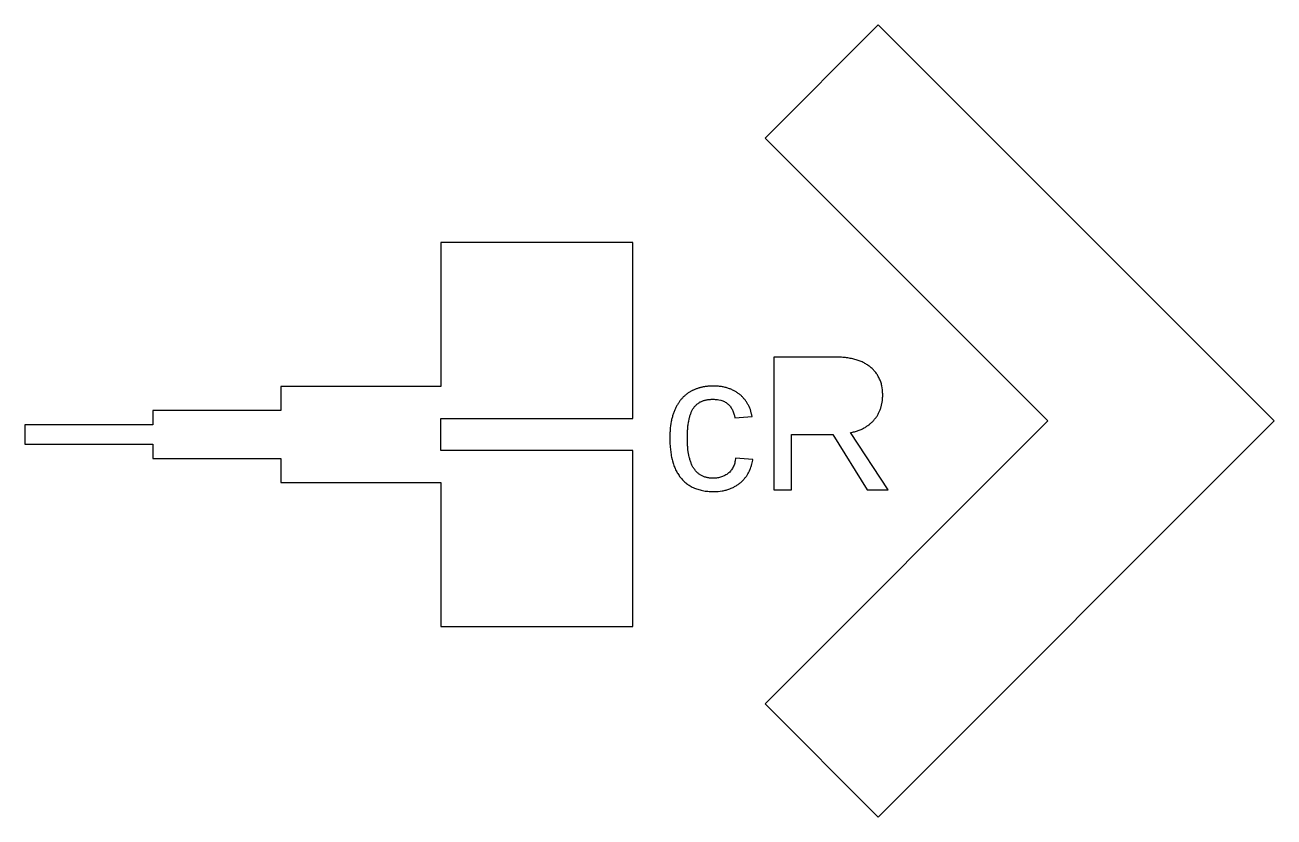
# Model space of a CAD drawing. Extents: x -62500 to 62500, y -62500 to 62500.
# Drawn here: x -42746 to -41965, y -244 to 251 of the extents above; entities that cross this region are included whole.
import ezdxf

# ---------------------------------------------------------------- set-up
doc = ezdxf.new("R2010")
doc.units = 0
doc.layers.add('1', color=60, linetype='CONTINUOUS')

msp = doc.modelspace()

# ---------------------------------------------------------------- linework, layer by layer
at = {"layer": '1'}
for points in [[(-42283.3, -173.684), (-42212.6, -244.394), (-41965.1, 3.094), (-42212.6, 250.581), (-42283.3, 179.87), (-42106.5, 3.094), (-42283.3, -173.684)], [(-42283.3, -173.684), (-42212.6, -244.394), (-41965.1, 3.094), (-42212.6, 250.581), (-42283.3, 179.87), (-42106.5, 3.094), (-42283.3, -173.684)], [(-42746, -11.334), (-42666, -11.334), (-42666, -20.334), (-42586, -20.334), (-42586, -35.334), (-42486, -35.334), (-42486, -125.334), (-42366, -125.334), (-42366, -15.334), (-42486, -15.334), (-42486, 4.666), (-42366, 4.666), (-42366, 114.666), (-42486, 114.666), (-42486, 24.666), (-42586, 24.666), (-42586, 9.666), (-42666, 9.666), (-42666, 0.666), (-42746, 0.666), (-42746, -11.334)], [(-42746, -11.334), (-42666, -11.334), (-42666, -20.334), (-42586, -20.334), (-42586, -35.334), (-42486, -35.334), (-42486, -125.334), (-42366, -125.334), (-42366, -15.334), (-42486, -15.334), (-42486, 4.666), (-42366, 4.666), (-42366, 114.666), (-42486, 114.666), (-42486, 24.666), (-42586, 24.666), (-42586, 9.666), (-42666, 9.666), (-42666, 0.666), (-42746, 0.666), (-42746, -11.334)], [(-42277.9, -39.834), (-42266.7, -39.834), (-42266.7, -5.441), (-42240.9, -5.441), (-42219.4, -39.834), (-42206.4, -39.834), (-42229.9, -4.148), (-42229.3, -4.025), (-42228.6, -3.892), (-42228, -3.748), (-42227.4, -3.593), (-42226.8, -3.428), (-42226.2, -3.252), (-42225.6, -3.066), (-42225, -2.869), (-42224.4, -2.662), (-42223.9, -2.444), (-42223.3, -2.215), (-42222.8, -1.976), (-42222.3, -1.727), (-42221.8, -1.466), (-42221.3, -1.196), (-42220.8, -0.914), (-42220.3, -0.624), (-42219.8, -0.327), (-42219.4, -0.023), (-42219, 0.287), (-42218.5, 0.605), (-42218.1, 0.929), (-42217.7, 1.261), (-42217.3, 1.599), (-42216.9, 1.944), (-42216.5, 2.296), (-42216.2, 2.655), (-42215.8, 3.021), (-42215.5, 3.394), (-42215.1, 3.773), (-42214.8, 4.16), (-42214.5, 4.553), (-42214.2, 4.953), (-42213.9, 5.357), (-42213.6, 5.767), (-42213.3, 6.181), (-42213.1, 6.601), (-42212.8, 7.025), (-42212.6, 7.455), (-42212.3, 7.89), (-42211.9, 8.774), (-42211.7, 9.224), (-42211.3, 10.139), (-42211.2, 10.604), (-42211, 11.074), (-42210.9, 11.55), (-42210.7, 12.028), (-42209.9, 15.886), (-42209.9, 16.372), (-42209.8, 16.86), (-42209.8, 17.837), (-42209.7, 18.327), (-42209.7, 19.996), (-42209.8, 20.674), (-42209.8, 22.003), (-42209.9, 22.655), (-42210.3, 25.174), (-42210.5, 25.782), (-42210.6, 26.381), (-42211, 27.553), (-42211.2, 28.126), (-42211.4, 28.69), (-42211.7, 29.246), (-42211.9, 29.792), (-42212.2, 30.327), (-42212.5, 30.852), (-42212.7, 31.366), (-42213, 31.87), (-42213.4, 32.363), (-42213.7, 32.845), (-42214, 33.317), (-42214.4, 33.779), (-42214.8, 34.229), (-42215.2, 34.67), (-42215.6, 35.099), (-42216, 35.518), (-42216.4, 35.927), (-42216.9, 36.325), (-42217.3, 36.712), (-42217.8, 37.089), (-42218.3, 37.454), (-42218.8, 37.808), (-42219.3, 38.151), (-42219.8, 38.482), (-42220.3, 38.803), (-42220.9, 39.112), (-42221.4, 39.409), (-42222, 39.696), (-42222.6, 39.971), (-42223.2, 40.235), (-42223.8, 40.488), (-42224.5, 40.729), (-42225.1, 40.96), (-42225.8, 41.179), (-42226.4, 41.386), (-42227.1, 41.582), (-42227.8, 41.765), (-42228.5, 41.936), (-42229.3, 42.094), (-42230, 42.239), (-42230.8, 42.372), (-42231.5, 42.492), (-42232.3, 42.599), (-42233.1, 42.694), (-42233.9, 42.776), (-42234.7, 42.845), (-42235.5, 42.902), (-42236.4, 42.946), (-42237.2, 42.978), (-42238.1, 42.997), (-42238.9, 43.003), (-42277.9, 43.003), (-42277.9, -39.834)], [(-42277.9, -39.834), (-42266.7, -39.834), (-42266.7, -5.441), (-42240.9, -5.441), (-42219.4, -39.834), (-42206.4, -39.834), (-42229.9, -4.148), (-42229.3, -4.025), (-42228.6, -3.892), (-42228, -3.748), (-42227.4, -3.593), (-42226.8, -3.428), (-42226.2, -3.252), (-42225.6, -3.066), (-42225, -2.869), (-42224.4, -2.662), (-42223.9, -2.444), (-42223.3, -2.215), (-42222.8, -1.976), (-42222.3, -1.727), (-42221.8, -1.466), (-42221.3, -1.196), (-42220.8, -0.914), (-42220.3, -0.624), (-42219.8, -0.327), (-42219.4, -0.023), (-42219, 0.287), (-42218.5, 0.605), (-42218.1, 0.929), (-42217.7, 1.261), (-42217.3, 1.599), (-42216.9, 1.944), (-42216.5, 2.296), (-42216.2, 2.655), (-42215.8, 3.021), (-42215.5, 3.394), (-42215.1, 3.773), (-42214.8, 4.16), (-42214.5, 4.553), (-42214.2, 4.953), (-42213.9, 5.357), (-42213.6, 5.767), (-42213.3, 6.181), (-42213.1, 6.601), (-42212.8, 7.025), (-42212.6, 7.455), (-42212.3, 7.89), (-42211.9, 8.774), (-42211.7, 9.224), (-42211.3, 10.139), (-42211.2, 10.604), (-42211, 11.074), (-42210.9, 11.55), (-42210.7, 12.028), (-42209.9, 15.886), (-42209.9, 16.372), (-42209.8, 16.86), (-42209.8, 17.837), (-42209.7, 18.327), (-42209.7, 19.996), (-42209.8, 20.674), (-42209.8, 22.003), (-42209.9, 22.655), (-42210.3, 25.174), (-42210.5, 25.782), (-42210.6, 26.381), (-42211, 27.553), (-42211.2, 28.126), (-42211.4, 28.69), (-42211.7, 29.246), (-42211.9, 29.792), (-42212.2, 30.327), (-42212.5, 30.852), (-42212.7, 31.366), (-42213, 31.87), (-42213.4, 32.363), (-42213.7, 32.845), (-42214, 33.317), (-42214.4, 33.779), (-42214.8, 34.229), (-42215.2, 34.67), (-42215.6, 35.099), (-42216, 35.518), (-42216.4, 35.927), (-42216.9, 36.325), (-42217.3, 36.712), (-42217.8, 37.089), (-42218.3, 37.454), (-42218.8, 37.808), (-42219.3, 38.151), (-42219.8, 38.482), (-42220.3, 38.803), (-42220.9, 39.112), (-42221.4, 39.409), (-42222, 39.696), (-42222.6, 39.971), (-42223.2, 40.235), (-42223.8, 40.488), (-42224.5, 40.729), (-42225.1, 40.96), (-42225.8, 41.179), (-42226.4, 41.386), (-42227.1, 41.582), (-42227.8, 41.765), (-42228.5, 41.936), (-42229.3, 42.094), (-42230, 42.239), (-42230.8, 42.372), (-42231.5, 42.492), (-42232.3, 42.599), (-42233.1, 42.694), (-42233.9, 42.776), (-42234.7, 42.845), (-42235.5, 42.902), (-42236.4, 42.946), (-42237.2, 42.978), (-42238.1, 42.997), (-42238.9, 43.003), (-42277.9, 43.003), (-42277.9, -39.834)], [(-42342.9, -9.717), (-42342.8, -10.579), (-42342.8, -11.433), (-42342.7, -12.278), (-42342.7, -13.116), (-42342.1, -17.973), (-42341.9, -18.755), (-42341.8, -19.528), (-42341.4, -21.051), (-42341.2, -21.798), (-42340.8, -23.255), (-42340.6, -23.964), (-42340.3, -24.662), (-42340.1, -25.347), (-42339.8, -26.02), (-42339.5, -26.68), (-42339.2, -27.328), (-42338.9, -27.963), (-42338.5, -28.586), (-42338.2, -29.197), (-42337.8, -29.795), (-42337.5, -30.381), (-42337.1, -30.954), (-42336.7, -31.515), (-42336.3, -32.063), (-42335.8, -32.595), (-42335.4, -33.113), (-42334.9, -33.615), (-42334.5, -34.103), (-42334, -34.576), (-42333.5, -35.034), (-42332.9, -35.477), (-42332.4, -35.905), (-42331.8, -36.318), (-42331.3, -36.716), (-42330.7, -37.099), (-42330.1, -37.467), (-42329.5, -37.82), (-42328.8, -38.159), (-42328.2, -38.482), (-42327.5, -38.788), (-42326.8, -39.075), (-42326.1, -39.341), (-42325.4, -39.588), (-42324.7, -39.815), (-42323.9, -40.022), (-42323.2, -40.209), (-42322.4, -40.377), (-42321.6, -40.525), (-42320.8, -40.654), (-42319.9, -40.762), (-42319.1, -40.851), (-42318.2, -40.92), (-42317.3, -40.97), (-42316.4, -40.999), (-42315.5, -41.009), (-42314.8, -41.003), (-42314.1, -40.983), (-42313.4, -40.95), (-42312.7, -40.905), (-42311.4, -40.774), (-42310.1, -40.59), (-42309.5, -40.479), (-42308.9, -40.355), (-42308.3, -40.217), (-42307.7, -40.067), (-42307.1, -39.903), (-42306.5, -39.727), (-42306, -39.538), (-42305.4, -39.335), (-42304.9, -39.121), (-42304.4, -38.899), (-42303.9, -38.668), (-42303.3, -38.429), (-42302.8, -38.181), (-42302.4, -37.925), (-42301.9, -37.66), (-42301.4, -37.387), (-42301, -37.106), (-42300.5, -36.815), (-42300.1, -36.517), (-42299.7, -36.21), (-42299.2, -35.894), (-42298.8, -35.57), (-42298.4, -35.237), (-42298.1, -34.896), (-42297.7, -34.547), (-42297.3, -34.191), (-42297, -33.829), (-42296.6, -33.459), (-42296.3, -33.083), (-42296, -32.7), (-42295.7, -32.309), (-42295.3, -31.912), (-42295.1, -31.508), (-42294.8, -31.097), (-42294.5, -30.68), (-42294.2, -30.255), (-42294, -29.824), (-42293.7, -29.385), (-42293.5, -28.94), (-42293.3, -28.488), (-42293, -28.031), (-42292.6, -27.11), (-42292.5, -26.647), (-42292.1, -25.713), (-42292, -25.242), (-42291.8, -24.769), (-42291.7, -24.294), (-42291.5, -23.816), (-42291, -21.395), (-42291, -20.904), (-42301.7, -20.198), (-42301.9, -21.734), (-42302.1, -22.463), (-42302.3, -23.167), (-42302.5, -23.845), (-42302.7, -24.497), (-42303, -25.124), (-42303.3, -25.724), (-42303.6, -26.3), (-42303.9, -26.849), (-42304.3, -27.372), (-42304.6, -27.87), (-42305, -28.343), (-42305.4, -28.789), (-42305.9, -29.21), (-42306.3, -29.605), (-42306.8, -29.975), (-42307.3, -30.321), (-42307.8, -30.644), (-42308.4, -30.942), (-42308.9, -31.217), (-42309.5, -31.468), (-42310, -31.695), (-42310.6, -31.898), (-42311.2, -32.077), (-42311.8, -32.232), (-42312.4, -32.363), (-42313.1, -32.471), (-42313.7, -32.554), (-42314.4, -32.614), (-42315.1, -32.65), (-42315.8, -32.662), (-42316.3, -32.655), (-42316.9, -32.633), (-42317.4, -32.598), (-42318, -32.548), (-42318.5, -32.484), (-42319, -32.406), (-42319.5, -32.313), (-42319.9, -32.206), (-42320.4, -32.085), (-42320.9, -31.95), (-42321.3, -31.8), (-42321.8, -31.637), (-42322.2, -31.459), (-42322.6, -31.267), (-42323, -31.06), (-42323.4, -30.839), (-42323.8, -30.606), (-42324.1, -30.36), (-42324.5, -30.103), (-42324.9, -29.834), (-42325.2, -29.554), (-42325.5, -29.262), (-42325.9, -28.958), (-42326.2, -28.642), (-42326.5, -28.315), (-42326.8, -27.976), (-42327.1, -27.625), (-42327.3, -27.262), (-42327.6, -26.888), (-42327.9, -26.502), (-42328.1, -26.104), (-42328.4, -25.695), (-42328.6, -25.275), (-42328.8, -24.845), (-42329, -24.405), (-42329.2, -23.955), (-42329.4, -23.496), (-42329.6, -23.026), (-42329.8, -22.547), (-42330, -22.057), (-42330.1, -21.558), (-42330.3, -21.049), (-42330.4, -20.53), (-42330.6, -20.001), (-42330.7, -19.463), (-42330.9, -18.356), (-42331.1, -17.211), (-42331.5, -14.835), (-42331.5, -14.224), (-42331.6, -13.606), (-42331.6, -12.981), (-42331.7, -12.35), (-42331.7, -11.711), (-42331.8, -11.065), (-42331.8, -4.031), (-42331.7, -3.328), (-42331.7, -2.637), (-42331.6, -1.958), (-42331.6, -1.292), (-42331.5, -0.638), (-42331.5, 0.004), (-42331.4, 0.633), (-42331.1, 2.445), (-42331, 3.025), (-42330.8, 4.147), (-42330.6, 5.22), (-42330.4, 5.739), (-42330.3, 6.245), (-42330.1, 6.739), (-42330, 7.221), (-42329.8, 7.691), (-42329.6, 8.148), (-42329.4, 8.594), (-42329.2, 9.027), (-42329, 9.448), (-42328.8, 9.857), (-42328.6, 10.254), (-42328.4, 10.638), (-42328.1, 11.011), (-42327.9, 11.371), (-42327.6, 11.72), (-42327.4, 12.057), (-42327.1, 12.381), (-42326.8, 12.694), (-42326.5, 12.995), (-42326.2, 13.284), (-42325.9, 13.561), (-42325.6, 13.826), (-42325.2, 14.079), (-42324.9, 14.32), (-42324.5, 14.549), (-42324.2, 14.767), (-42323.8, 14.972), (-42323.5, 15.165), (-42323.1, 15.347), (-42322.7, 15.517), (-42322.3, 15.675), (-42321.8, 15.821), (-42321.4, 15.956), (-42321, 16.079), (-42320.5, 16.19), (-42320.1, 16.29), (-42319.6, 16.377), (-42319.1, 16.454), (-42318.6, 16.518), (-42318.1, 16.571), (-42317.5, 16.612), (-42317, 16.641), (-42316.5, 16.659), (-42315.9, 16.664), (-42315.1, 16.652), (-42314.4, 16.616), (-42313.7, 16.555), (-42313, 16.47), (-42312.3, 16.36), (-42311, 16.068), (-42310.4, 15.885), (-42309.8, 15.679), (-42309.3, 15.447), (-42308.7, 15.192), (-42308.2, 14.912), (-42307.7, 14.607), (-42307.3, 14.279), (-42306.8, 13.926), (-42306.4, 13.548), (-42306, 13.15), (-42305.6, 12.735), (-42305.2, 12.303), (-42304.9, 11.855), (-42304.5, 11.389), (-42304.2, 10.906), (-42303.9, 10.406), (-42303.7, 9.889), (-42303.4, 9.355), (-42303.2, 8.804), (-42303, 8.236), (-42302.8, 7.651), (-42302.6, 7.049), (-42302.4, 6.43), (-42302.2, 5.141), (-42291.3, 5.964), (-42291.5, 6.956), (-42291.7, 7.445), (-42291.9, 8.411), (-42292.1, 8.888), (-42292.2, 9.361), (-42292.4, 9.83), (-42292.5, 10.294), (-42292.9, 11.211), (-42293.3, 12.112), (-42293.7, 12.995), (-42294, 13.431), (-42294.2, 13.861), (-42294.5, 14.284), (-42294.7, 14.7), (-42295, 15.108), (-42295.3, 15.51), (-42295.5, 15.904), (-42295.8, 16.292), (-42296.1, 16.672), (-42296.5, 17.045), (-42296.8, 17.411), (-42297.1, 17.77), (-42297.4, 18.121), (-42297.8, 18.466), (-42298.1, 18.803), (-42298.5, 19.134), (-42298.9, 19.457), (-42299.3, 19.772), (-42299.7, 20.079), (-42300.1, 20.378), (-42300.5, 20.668), (-42300.9, 20.949), (-42301.3, 21.222), (-42301.7, 21.487), (-42302.2, 21.743), (-42302.6, 21.99), (-42303.1, 22.229), (-42303.6, 22.459), (-42304.1, 22.681), (-42304.6, 22.895), (-42305.1, 23.1), (-42305.6, 23.296), (-42306.1, 23.484), (-42306.6, 23.662), (-42307.1, 23.829), (-42307.7, 23.984), (-42308.2, 24.127), (-42308.8, 24.259), (-42309.4, 24.38), (-42310, 24.489), (-42310.5, 24.587), (-42311.8, 24.747), (-42312.4, 24.811), (-42313, 24.862), (-42313.6, 24.902), (-42314.3, 24.931), (-42314.9, 24.948), (-42315.6, 24.954), (-42316, 24.951), (-42316.5, 24.944), (-42316.9, 24.93), (-42317.3, 24.912), (-42318.2, 24.859), (-42318.6, 24.825), (-42319, 24.785), (-42319.4, 24.74), (-42319.8, 24.69), (-42320.3, 24.634), (-42320.7, 24.574), (-42321.1, 24.508), (-42321.5, 24.436), (-42321.9, 24.36), (-42322.4, 24.278), (-42322.8, 24.19), (-42323.2, 24.096), (-42323.6, 23.995), (-42324, 23.888), (-42324.4, 23.775), (-42324.8, 23.655), (-42325.2, 23.529), (-42325.6, 23.396), (-42326, 23.257), (-42326.4, 23.111), (-42326.8, 22.959), (-42327.2, 22.801), (-42327.6, 22.636), (-42328, 22.465), (-42328.4, 22.287), (-42328.7, 22.103), (-42329.1, 21.911), (-42329.5, 21.712), (-42329.9, 21.505), (-42330.2, 21.291), (-42330.6, 21.068), (-42331, 20.838), (-42331.3, 20.6), (-42331.7, 20.354), (-42332, 20.1), (-42332.4, 19.838), (-42332.7, 19.569), (-42333, 19.292), (-42333.4, 19.007), (-42333.7, 18.714), (-42334, 18.413), (-42334.4, 18.105), (-42334.7, 17.788), (-42335, 17.462), (-42335.3, 17.126), (-42335.6, 16.782), (-42335.9, 16.428), (-42336.2, 16.065), (-42336.5, 15.693), (-42336.8, 15.312), (-42337.1, 14.922), (-42337.3, 14.522), (-42337.6, 14.113), (-42337.9, 13.695), (-42338.1, 13.268), (-42338.4, 12.832), (-42338.6, 12.386), (-42338.9, 11.932), (-42339.1, 11.468), (-42339.3, 10.994), (-42339.5, 10.51), (-42339.8, 10.017), (-42340, 9.515), (-42340.2, 9.002), (-42340.4, 8.48), (-42340.6, 7.949), (-42340.7, 7.407), (-42340.9, 6.856), (-42341.1, 6.296), (-42341.2, 5.725), (-42341.4, 5.146), (-42341.5, 4.556), (-42341.7, 3.957), (-42341.8, 3.348), (-42342, 2.729), (-42342.2, 1.454), (-42342.4, 0.133), (-42342.6, -1.234), (-42342.6, -1.936), (-42342.7, -2.649), (-42342.7, -3.374), (-42342.8, -4.111), (-42342.8, -5.619), (-42342.9, -6.391), (-42342.9, -9.717)], [(-42342.9, -9.717), (-42342.8, -10.579), (-42342.8, -11.433), (-42342.7, -12.278), (-42342.7, -13.116), (-42342.1, -17.973), (-42341.9, -18.755), (-42341.8, -19.528), (-42341.4, -21.051), (-42341.2, -21.798), (-42340.8, -23.255), (-42340.6, -23.964), (-42340.3, -24.662), (-42340.1, -25.347), (-42339.8, -26.02), (-42339.5, -26.68), (-42339.2, -27.328), (-42338.9, -27.963), (-42338.5, -28.586), (-42338.2, -29.197), (-42337.8, -29.795), (-42337.5, -30.381), (-42337.1, -30.954), (-42336.7, -31.515), (-42336.3, -32.063), (-42335.8, -32.595), (-42335.4, -33.113), (-42334.9, -33.615), (-42334.5, -34.103), (-42334, -34.576), (-42333.5, -35.034), (-42332.9, -35.477), (-42332.4, -35.905), (-42331.8, -36.318), (-42331.3, -36.716), (-42330.7, -37.099), (-42330.1, -37.467), (-42329.5, -37.82), (-42328.8, -38.159), (-42328.2, -38.482), (-42327.5, -38.788), (-42326.8, -39.075), (-42326.1, -39.341), (-42325.4, -39.588), (-42324.7, -39.815), (-42323.9, -40.022), (-42323.2, -40.209), (-42322.4, -40.377), (-42321.6, -40.525), (-42320.8, -40.654), (-42319.9, -40.762), (-42319.1, -40.851), (-42318.2, -40.92), (-42317.3, -40.97), (-42316.4, -40.999), (-42315.5, -41.009), (-42314.8, -41.003), (-42314.1, -40.983), (-42313.4, -40.95), (-42312.7, -40.905), (-42311.4, -40.774), (-42310.1, -40.59), (-42309.5, -40.479), (-42308.9, -40.355), (-42308.3, -40.217), (-42307.7, -40.067), (-42307.1, -39.903), (-42306.5, -39.727), (-42306, -39.538), (-42305.4, -39.335), (-42304.9, -39.121), (-42304.4, -38.899), (-42303.9, -38.668), (-42303.3, -38.429), (-42302.8, -38.181), (-42302.4, -37.925), (-42301.9, -37.66), (-42301.4, -37.387), (-42301, -37.106), (-42300.5, -36.815), (-42300.1, -36.517), (-42299.7, -36.21), (-42299.2, -35.894), (-42298.8, -35.57), (-42298.4, -35.237), (-42298.1, -34.896), (-42297.7, -34.547), (-42297.3, -34.191), (-42297, -33.829), (-42296.6, -33.459), (-42296.3, -33.083), (-42296, -32.7), (-42295.7, -32.309), (-42295.3, -31.912), (-42295.1, -31.508), (-42294.8, -31.097), (-42294.5, -30.68), (-42294.2, -30.255), (-42294, -29.824), (-42293.7, -29.385), (-42293.5, -28.94), (-42293.3, -28.488), (-42293, -28.031), (-42292.6, -27.11), (-42292.5, -26.647), (-42292.1, -25.713), (-42292, -25.242), (-42291.8, -24.769), (-42291.7, -24.294), (-42291.5, -23.816), (-42291, -21.395), (-42291, -20.904), (-42301.7, -20.198), (-42301.9, -21.734), (-42302.1, -22.463), (-42302.3, -23.167), (-42302.5, -23.845), (-42302.7, -24.497), (-42303, -25.124), (-42303.3, -25.724), (-42303.6, -26.3), (-42303.9, -26.849), (-42304.3, -27.372), (-42304.6, -27.87), (-42305, -28.343), (-42305.4, -28.789), (-42305.9, -29.21), (-42306.3, -29.605), (-42306.8, -29.975), (-42307.3, -30.321), (-42307.8, -30.644), (-42308.4, -30.942), (-42308.9, -31.217), (-42309.5, -31.468), (-42310, -31.695), (-42310.6, -31.898), (-42311.2, -32.077), (-42311.8, -32.232), (-42312.4, -32.363), (-42313.1, -32.471), (-42313.7, -32.554), (-42314.4, -32.614), (-42315.1, -32.65), (-42315.8, -32.662), (-42316.3, -32.655), (-42316.9, -32.633), (-42317.4, -32.598), (-42318, -32.548), (-42318.5, -32.484), (-42319, -32.406), (-42319.5, -32.313), (-42319.9, -32.206), (-42320.4, -32.085), (-42320.9, -31.95), (-42321.3, -31.8), (-42321.8, -31.637), (-42322.2, -31.459), (-42322.6, -31.267), (-42323, -31.06), (-42323.4, -30.839), (-42323.8, -30.606), (-42324.1, -30.36), (-42324.5, -30.103), (-42324.9, -29.834), (-42325.2, -29.554), (-42325.5, -29.262), (-42325.9, -28.958), (-42326.2, -28.642), (-42326.5, -28.315), (-42326.8, -27.976), (-42327.1, -27.625), (-42327.3, -27.262), (-42327.6, -26.888), (-42327.9, -26.502), (-42328.1, -26.104), (-42328.4, -25.695), (-42328.6, -25.275), (-42328.8, -24.845), (-42329, -24.405), (-42329.2, -23.955), (-42329.4, -23.496), (-42329.6, -23.026), (-42329.8, -22.547), (-42330, -22.057), (-42330.1, -21.558), (-42330.3, -21.049), (-42330.4, -20.53), (-42330.6, -20.001), (-42330.7, -19.463), (-42330.9, -18.356), (-42331.1, -17.211), (-42331.5, -14.835), (-42331.5, -14.224), (-42331.6, -13.606), (-42331.6, -12.981), (-42331.7, -12.35), (-42331.7, -11.711), (-42331.8, -11.065), (-42331.8, -4.031), (-42331.7, -3.328), (-42331.7, -2.637), (-42331.6, -1.958), (-42331.6, -1.292), (-42331.5, -0.638), (-42331.5, 0.004), (-42331.4, 0.633), (-42331.1, 2.445), (-42331, 3.025), (-42330.8, 4.147), (-42330.6, 5.22), (-42330.4, 5.739), (-42330.3, 6.245), (-42330.1, 6.739), (-42330, 7.221), (-42329.8, 7.691), (-42329.6, 8.148), (-42329.4, 8.594), (-42329.2, 9.027), (-42329, 9.448), (-42328.8, 9.857), (-42328.6, 10.254), (-42328.4, 10.638), (-42328.1, 11.011), (-42327.9, 11.371), (-42327.6, 11.72), (-42327.4, 12.057), (-42327.1, 12.381), (-42326.8, 12.694), (-42326.5, 12.995), (-42326.2, 13.284), (-42325.9, 13.561), (-42325.6, 13.826), (-42325.2, 14.079), (-42324.9, 14.32), (-42324.5, 14.549), (-42324.2, 14.767), (-42323.8, 14.972), (-42323.5, 15.165), (-42323.1, 15.347), (-42322.7, 15.517), (-42322.3, 15.675), (-42321.8, 15.821), (-42321.4, 15.956), (-42321, 16.079), (-42320.5, 16.19), (-42320.1, 16.29), (-42319.6, 16.377), (-42319.1, 16.454), (-42318.6, 16.518), (-42318.1, 16.571), (-42317.5, 16.612), (-42317, 16.641), (-42316.5, 16.659), (-42315.9, 16.664), (-42315.1, 16.652), (-42314.4, 16.616), (-42313.7, 16.555), (-42313, 16.47), (-42312.3, 16.36), (-42311, 16.068), (-42310.4, 15.885), (-42309.8, 15.679), (-42309.3, 15.447), (-42308.7, 15.192), (-42308.2, 14.912), (-42307.7, 14.607), (-42307.3, 14.279), (-42306.8, 13.926), (-42306.4, 13.548), (-42306, 13.15), (-42305.6, 12.735), (-42305.2, 12.303), (-42304.9, 11.855), (-42304.5, 11.389), (-42304.2, 10.906), (-42303.9, 10.406), (-42303.7, 9.889), (-42303.4, 9.355), (-42303.2, 8.804), (-42303, 8.236), (-42302.8, 7.651), (-42302.6, 7.049), (-42302.4, 6.43), (-42302.2, 5.141), (-42291.3, 5.964), (-42291.5, 6.956), (-42291.7, 7.445), (-42291.9, 8.411), (-42292.1, 8.888), (-42292.2, 9.361), (-42292.4, 9.83), (-42292.5, 10.294), (-42292.9, 11.211), (-42293.3, 12.112), (-42293.7, 12.995), (-42294, 13.431), (-42294.2, 13.861), (-42294.5, 14.284), (-42294.7, 14.7), (-42295, 15.108), (-42295.3, 15.51), (-42295.5, 15.904), (-42295.8, 16.292), (-42296.1, 16.672), (-42296.5, 17.045), (-42296.8, 17.411), (-42297.1, 17.77), (-42297.4, 18.121), (-42297.8, 18.466), (-42298.1, 18.803), (-42298.5, 19.134), (-42298.9, 19.457), (-42299.3, 19.772), (-42299.7, 20.079), (-42300.1, 20.378), (-42300.5, 20.668), (-42300.9, 20.949), (-42301.3, 21.222), (-42301.7, 21.487), (-42302.2, 21.743), (-42302.6, 21.99), (-42303.1, 22.229), (-42303.6, 22.459), (-42304.1, 22.681), (-42304.6, 22.895), (-42305.1, 23.1), (-42305.6, 23.296), (-42306.1, 23.484), (-42306.6, 23.662), (-42307.1, 23.829), (-42307.7, 23.984), (-42308.2, 24.127), (-42308.8, 24.259), (-42309.4, 24.38), (-42310, 24.489), (-42310.5, 24.587), (-42311.8, 24.747), (-42312.4, 24.811), (-42313, 24.862), (-42313.6, 24.902), (-42314.3, 24.931), (-42314.9, 24.948), (-42315.6, 24.954), (-42316, 24.951), (-42316.5, 24.944), (-42316.9, 24.93), (-42317.3, 24.912), (-42318.2, 24.859), (-42318.6, 24.825), (-42319, 24.785), (-42319.4, 24.74), (-42319.8, 24.69), (-42320.3, 24.634), (-42320.7, 24.574), (-42321.1, 24.508), (-42321.5, 24.436), (-42321.9, 24.36), (-42322.4, 24.278), (-42322.8, 24.19), (-42323.2, 24.096), (-42323.6, 23.995), (-42324, 23.888), (-42324.4, 23.775), (-42324.8, 23.655), (-42325.2, 23.529), (-42325.6, 23.396), (-42326, 23.257), (-42326.4, 23.111), (-42326.8, 22.959), (-42327.2, 22.801), (-42327.6, 22.636), (-42328, 22.465), (-42328.4, 22.287), (-42328.7, 22.103), (-42329.1, 21.911), (-42329.5, 21.712), (-42329.9, 21.505), (-42330.2, 21.291), (-42330.6, 21.068), (-42331, 20.838), (-42331.3, 20.6), (-42331.7, 20.354), (-42332, 20.1), (-42332.4, 19.838), (-42332.7, 19.569), (-42333, 19.292), (-42333.4, 19.007), (-42333.7, 18.714), (-42334, 18.413), (-42334.4, 18.105), (-42334.7, 17.788), (-42335, 17.462), (-42335.3, 17.126), (-42335.6, 16.782), (-42335.9, 16.428), (-42336.2, 16.065), (-42336.5, 15.693), (-42336.8, 15.312), (-42337.1, 14.922), (-42337.3, 14.522), (-42337.6, 14.113), (-42337.9, 13.695), (-42338.1, 13.268), (-42338.4, 12.832), (-42338.6, 12.386), (-42338.9, 11.932), (-42339.1, 11.468), (-42339.3, 10.994), (-42339.5, 10.51), (-42339.8, 10.017), (-42340, 9.515), (-42340.2, 9.002), (-42340.4, 8.48), (-42340.6, 7.949), (-42340.7, 7.407), (-42340.9, 6.856), (-42341.1, 6.296), (-42341.2, 5.725), (-42341.4, 5.146), (-42341.5, 4.556), (-42341.7, 3.957), (-42341.8, 3.348), (-42342, 2.729), (-42342.2, 1.454), (-42342.4, 0.133), (-42342.6, -1.234), (-42342.6, -1.936), (-42342.7, -2.649), (-42342.7, -3.374), (-42342.8, -4.111), (-42342.8, -5.619), (-42342.9, -6.391), (-42342.9, -9.717)]]:
    msp.add_lwpolyline(points, close=True, dxfattribs=at)

doc.saveas('drawing.dxf')
